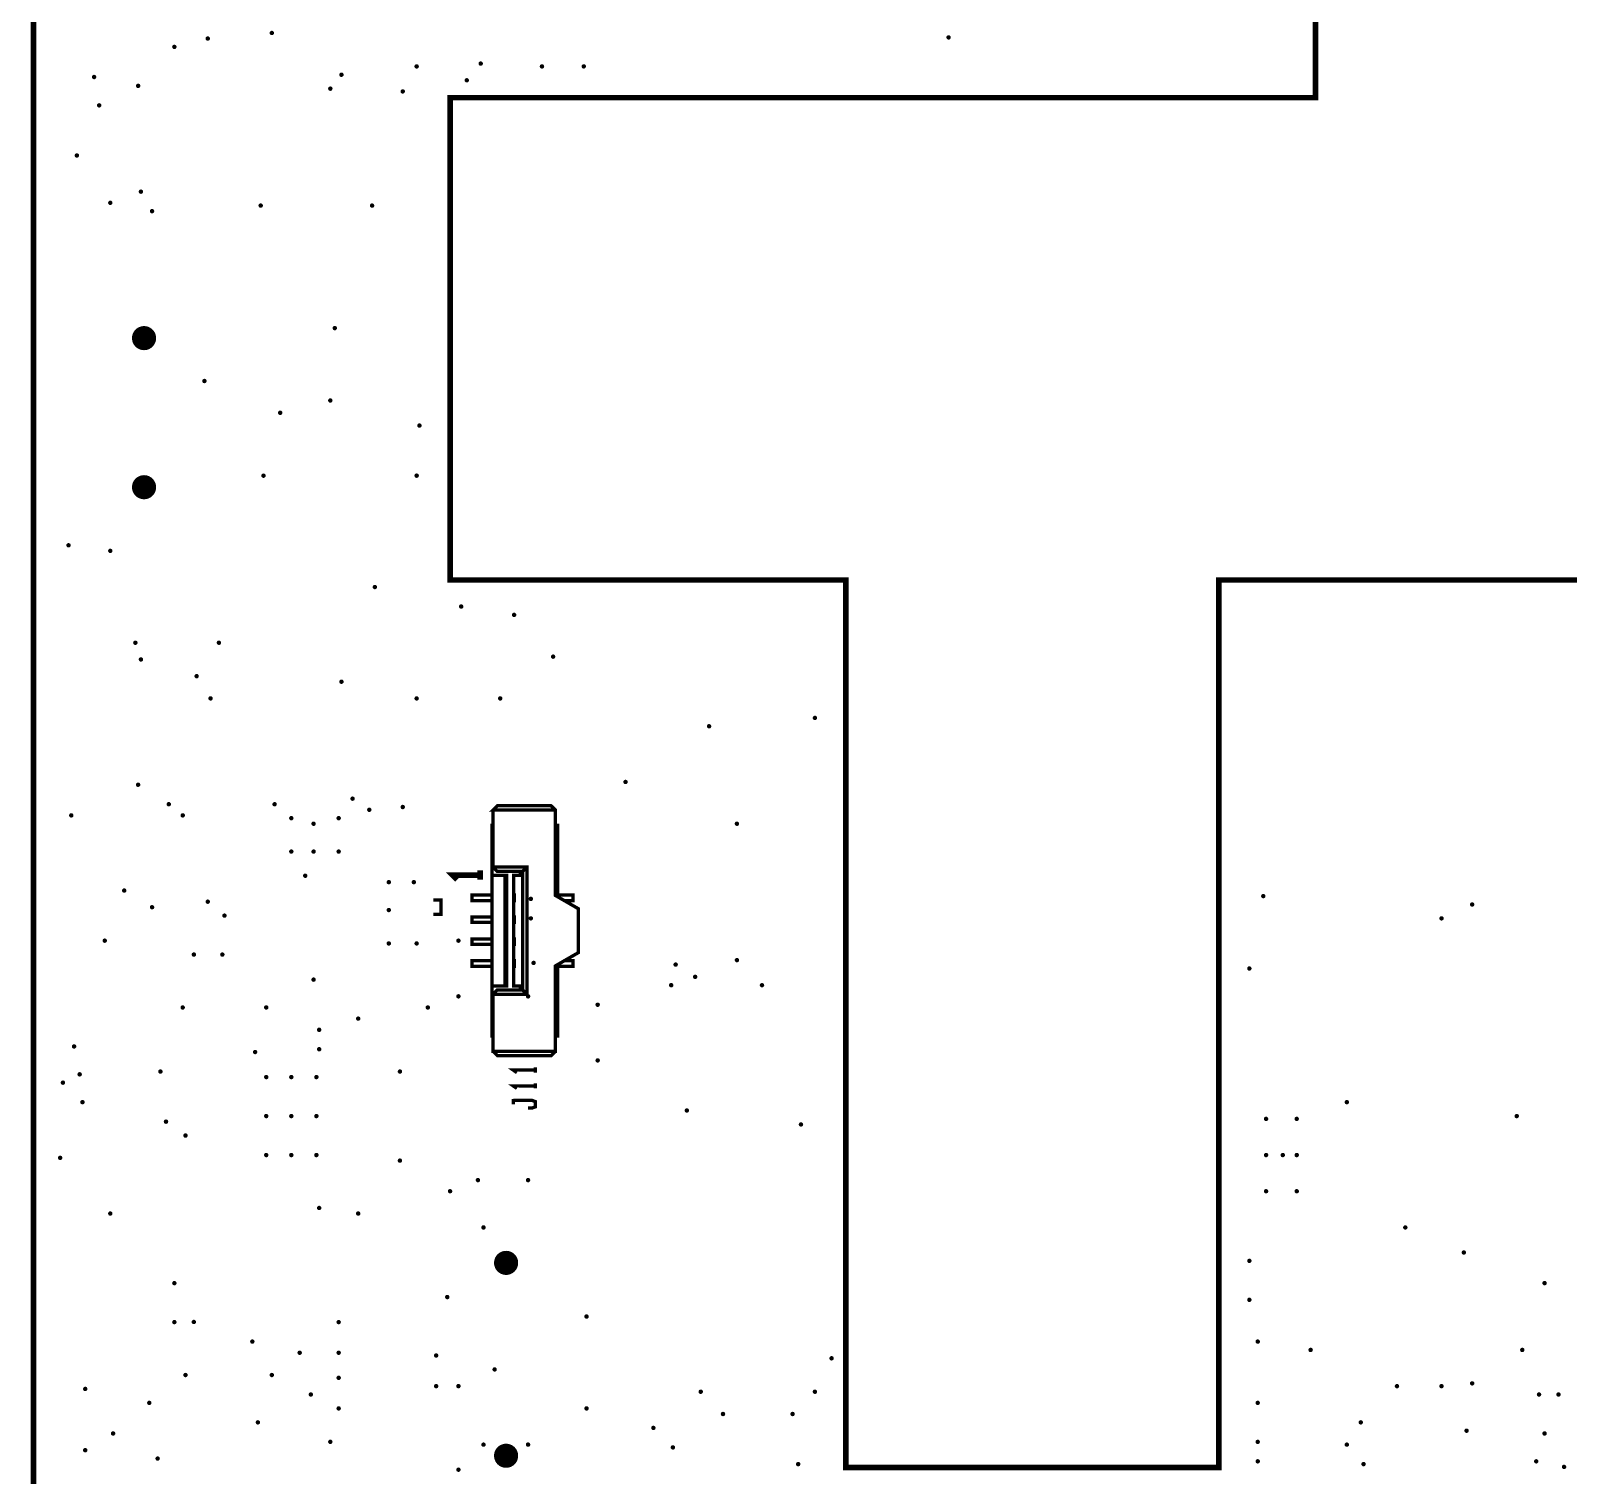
# Model space of a CAD drawing. Extents: x -3 to 440, y 331 to 583.
# Drawn here: x 299.7 to 369.8, y 390.9 to 456.8 of the extents above; entities that cross this region are included whole.
import ezdxf

# ---------------------------------------------------------------- set-up
doc = ezdxf.new("R2010")
doc.units = 0
doc.header["$MEASUREMENT"] = 0
doc.layers.get('0').update_dxf_attribs({"linetype": 'CONTINUOUS'})
for name, color, linetype in [('22-303-0_ASB', 7, 'CONTINUOUS'), ('22-303-0_DRL', 1, 'CONTINUOUS'), ('THRUHOLE_NPT', 7, 'CONTINUOUS'), ('THRUHOLE_TAP', 1, 'CONTINUOUS')]:
    doc.layers.add(name, color=color, linetype=linetype)

# ---------------------------------------------------------------- blocks, each defined once
blk = doc.blocks.new('ROUND_28')
at = {"const_width": 0.54991}
blk.add_lwpolyline([(-0.274954, 0, 1), (0.274954, 0, 1)], format="xyb", close=True, dxfattribs=at)
blk = doc.blocks.new('ROUND_115')
at = {"const_width": 0.10033}
blk.add_lwpolyline([(-0.050164, 0, 1), (0.050164, 0, 1)], format="xyb", close=True, dxfattribs=at)
blk = doc.blocks.new('ROUND_116')
at = {"const_width": 0.10033}
blk.add_lwpolyline([(-0.050164, 0, 1), (0.050164, 0, 1)], format="xyb", close=True, dxfattribs=at)
blk = doc.blocks.new('ROUND_117')
at = {"const_width": 0.10033}
blk.add_lwpolyline([(-0.050164, 0, 1), (0.050164, 0, 1)], format="xyb", close=True, dxfattribs=at)
blk = doc.blocks.new('ROUND_108')
at = {"const_width": 0.10033}
blk.add_lwpolyline([(-0.050164, 0, 1), (0.050164, 0, 1)], format="xyb", close=True, dxfattribs=at)

msp = doc.modelspace()

# ---------------------------------------------------------------- linework, layer by layer
at = {"layer": '22-303-0_ASB'}
for points, const_width in [([(319.334, 582.606), (319.334, 572.606), (314.333, 572.606), (314.333, 582.606), (299.835, 582.606), (299.835, 342.606), (439.834, 342.606), (439.834, 582.606), (319.334, 582.606)], 0.254), ([(320.785, 421.224), (320.785, 418.623), (320.985, 418.423), (322.133, 418.423), (322.133, 413.023), (320.985, 413.023), (320.785, 412.824), (320.785, 410.223), (323.634, 410.223), (323.634, 414.117), (324.683, 414.724), (324.683, 416.723), (323.634, 417.33), (323.634, 421.224), (323.434, 421.422), (320.985, 421.422), (320.785, 421.224), (323.634, 421.224)], 0.152), ([(320.785, 420.523), (320.734, 420.523), (320.734, 419.743), (320.734, 419.223), (320.785, 419.223)], 0.152), ([(323.634, 420.523), (323.734, 420.523), (323.734, 419.743)], 0.152), ([(320.785, 419.743), (320.734, 419.743)], 0.152), ([(320.734, 418.252), (320.734, 419.223)], 0.152), ([(323.634, 419.743), (323.734, 419.743), (323.734, 419.223), (323.734, 417.272)], 0.152), ([(323.634, 419.223), (323.734, 419.223)], 0.152), ([(320.205, 418.473), (320.205, 418.049)], 0.254), ([(320.785, 412.824), (322.334, 412.824), (322.334, 418.623), (320.785, 418.623)], 0.152), ([(322.334, 418.623), (322.133, 418.423)], 0.152), ([(320.205, 418.26), (318.935, 418.26), (319.146, 418.049)], 0.254), ([(321.333, 413.193), (321.409, 413.193), (321.409, 418.252), (321.333, 418.252), (321.333, 413.193), (320.734, 413.193), (320.734, 412.222), (320.785, 412.222)], 0.152), ([(321.333, 418.252), (320.734, 418.252), (320.734, 413.193)], 0.152), ([(322.034, 413.023), (322.034, 413.193), (321.735, 413.193), (321.735, 418.252), (322.034, 418.252), (322.034, 418.423)], 0.152), ([(318.064, 417.117), (318.415, 417.117), (318.415, 416.467), (318.064, 416.467)], 0.152), ([(320.734, 417.099), (319.835, 417.099), (319.835, 417.348), (320.734, 417.348)], 0.152), ([(321.735, 417.099), (321.765, 417.099), (321.765, 417.348), (321.735, 417.348)], 0.152), ([(323.734, 417.348), (324.435, 417.348), (324.435, 417.099), (324.033, 417.099)], 0.152), ([(320.734, 416.098), (319.835, 416.098), (319.835, 416.347), (320.734, 416.347)], 0.152), ([(321.735, 416.098), (321.765, 416.098), (321.765, 416.347), (321.735, 416.347)], 0.152), ([(320.734, 415.098), (319.835, 415.098), (319.835, 415.349), (320.734, 415.349)], 0.152), ([(321.735, 415.098), (321.765, 415.098), (321.765, 415.349), (321.735, 415.349)], 0.152), ([(320.734, 414.099), (319.835, 414.099), (319.835, 414.348), (320.734, 414.348)], 0.152), ([(321.735, 414.099), (321.765, 414.099), (321.765, 414.348), (321.735, 414.348)], 0.152), ([(323.734, 414.099), (324.435, 414.099), (324.435, 414.348), (324.033, 414.348)], 0.152), ([(323.634, 410.924), (323.734, 410.924), (323.734, 411.704), (323.734, 412.222), (323.734, 414.176)], 0.152), ([(322.133, 413.023), (322.334, 412.824)], 0.152), ([(320.785, 411.704), (320.734, 411.704), (320.734, 412.222)], 0.152), ([(323.734, 412.222), (323.634, 412.222)], 0.152), ([(320.785, 410.924), (320.734, 410.924), (320.734, 411.704)], 0.152), ([(323.634, 411.704), (323.734, 411.704)], 0.152), ([(323.634, 410.223), (323.434, 410.023), (320.985, 410.023), (320.785, 410.223)], 0.152), ([(322.723, 409.484), (322.723, 409.248)], 0.152), ([(322.723, 409.367), (321.707, 409.367), (321.877, 409.248)], 0.152), ([(322.723, 408.765), (322.723, 408.529)], 0.152), ([(322.723, 408.646), (321.707, 408.646), (321.877, 408.529)], 0.152), ([(321.707, 408.047), (321.707, 407.808)], 0.152), ([(322.385, 407.63), (322.555, 407.63), (322.723, 407.691), (322.723, 407.927), (322.555, 407.986), (321.707, 407.986)], 0.152)]:
    msp.add_lwpolyline(points, dxfattribs=dict(at, const_width=const_width))
at = {"layer": '22-303-0_DRL', "const_width": 0.254}
for points in [[(319.334, 582.606), (319.334, 572.606), (314.333, 572.606), (314.333, 582.606), (299.835, 582.606), (299.835, 342.606), (439.834, 342.606), (439.834, 582.606), (319.334, 582.606)], [(336.881, 391.242), (353.881, 391.242), (353.881, 431.719), (420.835, 431.719), (420.835, 496.589), (416.835, 496.589), (416.835, 505.59), (425.085, 505.59), (425.085, 529.172), (420.835, 529.172), (420.835, 563.388), (318.834, 563.388), (318.834, 533.388), (323.97, 533.388), (323.97, 463.721), (347.698, 463.721), (347.698, 488.72), (358.295, 488.72), (358.295, 453.721), (318.834, 453.721), (318.834, 431.719), (336.881, 431.719), (336.881, 391.242)]]:
    msp.add_lwpolyline(points, dxfattribs=at)

# ---------------------------------------------------------------- block references
at = {"layer": '22-303-0_DRL', "xscale": -1}
for name, p in [('ROUND_117', (307.78, 456.416)), ('ROUND_117', (310.701, 456.67)), ('ROUND_117', (341.562, 456.467)), ('ROUND_117', (306.256, 456.035)), ('ROUND_117', (317.305, 455.146)), ('ROUND_117', (320.226, 455.273)), ('ROUND_117', (323.02, 455.146)), ('ROUND_117', (324.925, 455.146)), ('ROUND_117', (302.596, 454.661)), ('ROUND_117', (304.605, 454.257)), ('ROUND_117', (313.876, 454.765)), ('ROUND_116', (319.591, 454.511)), ('ROUND_117', (313.368, 454.13)), ('ROUND_117', (316.67, 454.003)), ('ROUND_117', (302.827, 453.368)), ('ROUND_117', (301.811, 451.082)), ('ROUND_117', (304.732, 449.431)), ('ROUND_117', (303.335, 448.923)), ('ROUND_117', (310.193, 448.796)), ('ROUND_117', (315.273, 448.796)), ('ROUND_117', (305.24, 448.542)), ('ROUND_28', (304.874, 442.751)), ('ROUND_117', (313.571, 443.208)), ('ROUND_117', (307.625, 440.795)), ('ROUND_117', (313.368, 439.906)), ('ROUND_117', (311.082, 439.347)), ('ROUND_117', (317.432, 438.763)), ('ROUND_28', (304.874, 435.951)), ('ROUND_117', (310.32, 436.477)), ('ROUND_117', (317.305, 436.477)), ('ROUND_117', (301.43, 433.302)), ('ROUND_117', (303.335, 433.048)), ('ROUND_117', (315.4, 431.397)), ('ROUND_117', (319.337, 430.508)), ('ROUND_116', (321.75, 430.127)), ('ROUND_117', (304.478, 428.857)), ('ROUND_117', (308.288, 428.857)), ('ROUND_117', (304.732, 428.095)), ('ROUND_117', (323.528, 428.222)), ('ROUND_117', (307.272, 427.333)), ('ROUND_117', (313.876, 427.079)), ('ROUND_117', (307.907, 426.317)), ('ROUND_117', (317.305, 426.317)), ('ROUND_117', (321.115, 426.317)), ('ROUND_117', (330.64, 425.047)), ('ROUND_117', (335.466, 425.428)), ('ROUND_117', (304.605, 422.38)), ('ROUND_117', (326.83, 422.507)), ('ROUND_117', (306.002, 421.491)), ('ROUND_117', (310.828, 421.491)), ('ROUND_117', (314.384, 421.745)), ('ROUND_117', (316.67, 421.364)), ('ROUND_117', (301.557, 420.983)), ('ROUND_117', (306.637, 420.983)), ('ROUND_115', (311.59, 420.856)), ('ROUND_117', (312.606, 420.602)), ('ROUND_115', (313.749, 420.856)), ('ROUND_117', (315.146, 421.237)), ('ROUND_117', (331.91, 420.602)), ('ROUND_115', (311.59, 419.332)), ('ROUND_115', (312.606, 419.332)), ('ROUND_115', (313.749, 419.332)), ('ROUND_117', (312.225, 418.23)), ('ROUND_115', (316.035, 417.935)), ('ROUND_115', (317.178, 417.935)), ('ROUND_117', (303.97, 417.554)), ('ROUND_117', (322.512, 417.173)), ('ROUND_117', (355.913, 417.3)), ('ROUND_117', (305.24, 416.792)), ('ROUND_117', (307.78, 417.046)), ('ROUND_117', (308.542, 416.411)), ('ROUND_115', (316.035, 416.665)), ('ROUND_117', (365.438, 416.919)), ('ROUND_117', (322.512, 416.284)), ('ROUND_117', (364.041, 416.284)), ('ROUND_117', (303.081, 415.268)), ('ROUND_115', (316.035, 415.141)), ('ROUND_117', (317.305, 415.141)), ('ROUND_117', (319.21, 415.268)), ('ROUND_117', (307.145, 414.633)), ('ROUND_117', (308.445, 414.633)), ('ROUND_116', (331.91, 414.379)), ('ROUND_117', (322.639, 414.252)), ('ROUND_117', (329.116, 414.176)), ('ROUND_117', (330.005, 413.617)), ('ROUND_117', (355.278, 413.998)), ('ROUND_117', (312.606, 413.49)), ('ROUND_117', (328.913, 413.236)), ('ROUND_117', (333.053, 413.236)), ('ROUND_117', (306.637, 412.22)), ('ROUND_117', (310.447, 412.22)), ('ROUND_117', (317.813, 412.22)), ('ROUND_117', (319.21, 412.728)), ('ROUND_117', (322.385, 412.728)), ('ROUND_117', (325.56, 412.347)), ('ROUND_117', (314.64, 411.712)), ('ROUND_117', (312.86, 411.204)), ('ROUND_117', (301.684, 410.442)), ('ROUND_116', (309.939, 410.188)), ('ROUND_116', (312.86, 410.315)), ('ROUND_117', (325.56, 409.807)), ('ROUND_117', (301.176, 408.791)), ('ROUND_117', (301.938, 409.172)), ('ROUND_117', (305.621, 409.299)), ('ROUND_115', (310.447, 409.045)), ('ROUND_115', (311.59, 409.045)), ('ROUND_115', (312.733, 409.045)), ('ROUND_117', (316.543, 409.299)), ('ROUND_117', (302.065, 407.902)), ('ROUND_115', (310.447, 407.267)), ('ROUND_115', (311.59, 407.267)), ('ROUND_115', (312.733, 407.267)), ('ROUND_116', (329.624, 407.521)), ('ROUND_117', (359.723, 407.902)), ('ROUND_117', (367.47, 407.267)), ('ROUND_116', (305.875, 407.013)), ('ROUND_117', (334.831, 406.886)), ('ROUND_115', (356.04, 407.14)), ('ROUND_115', (357.437, 407.14)), ('ROUND_116', (306.764, 406.378)), ('ROUND_117', (301.049, 405.362)), ('ROUND_115', (310.447, 405.489)), ('ROUND_115', (311.59, 405.489)), ('ROUND_115', (312.733, 405.489)), ('ROUND_117', (316.543, 405.235)), ('ROUND_115', (356.04, 405.489)), ('ROUND_117', (356.802, 405.489)), ('ROUND_115', (357.437, 405.489)), ('ROUND_116', (318.829, 403.838)), ('ROUND_116', (320.099, 404.346)), ('ROUND_116', (322.385, 404.346)), ('ROUND_115', (356.04, 403.838)), ('ROUND_115', (357.437, 403.838)), ('ROUND_117', (312.86, 403.076)), ('ROUND_117', (303.335, 402.822)), ('ROUND_117', (314.64, 402.822)), ('ROUND_116', (320.353, 402.187)), ('ROUND_117', (362.39, 402.187)), ('ROUND_28', (321.384, 400.571)), ('ROUND_117', (365.057, 401.044)), ('ROUND_117', (355.278, 400.663)), ('ROUND_116', (306.256, 399.647)), ('ROUND_117', (368.74, 399.647)), ('ROUND_117', (318.702, 399.012)), ('ROUND_117', (355.278, 398.885)), ('ROUND_116', (306.256, 397.869)), ('ROUND_117', (307.145, 397.876)), ('ROUND_116', (313.749, 397.869)), ('ROUND_116', (325.052, 398.123)), ('ROUND_117', (309.812, 396.98)), ('ROUND_117', (355.659, 396.98)), ('ROUND_117', (311.971, 396.472)), ('ROUND_117', (313.749, 396.472)), ('ROUND_117', (318.194, 396.345)), ('ROUND_116', (336.228, 396.218)), ('ROUND_117', (358.072, 396.599)), ('ROUND_117', (367.724, 396.599)), ('ROUND_116', (306.764, 395.456)), ('ROUND_117', (310.701, 395.456)), ('ROUND_116', (320.861, 395.71)), ('ROUND_117', (302.192, 394.821)), ('ROUND_117', (313.749, 395.329)), ('ROUND_116', (318.194, 394.948)), ('ROUND_117', (319.21, 394.948)), ('ROUND_117', (330.259, 394.694)), ('ROUND_116', (335.466, 394.694)), ('ROUND_117', (362.009, 394.948)), ('ROUND_117', (364.041, 394.948)), ('ROUND_117', (365.438, 395.075)), ('ROUND_117', (305.113, 394.186)), ('ROUND_116', (312.479, 394.567)), ('ROUND_117', (313.749, 393.932)), ('ROUND_116', (325.052, 393.932)), ('ROUND_116', (355.659, 394.186)), ('ROUND_117', (368.486, 394.567)), ('ROUND_117', (369.375, 394.567)), ('ROUND_117', (310.066, 393.297)), ('ROUND_117', (331.275, 393.678)), ('ROUND_117', (334.45, 393.678)), ('ROUND_117', (360.358, 393.297)), ('ROUND_117', (303.462, 392.789)), ('ROUND_117', (328.1, 393.043)), ('ROUND_117', (365.184, 392.916)), ('ROUND_117', (368.74, 392.789)), ('ROUND_117', (302.192, 392.027)), ('ROUND_117', (313.368, 392.408)), ('ROUND_117', (320.353, 392.281)), ('ROUND_28', (321.384, 391.773)), ('ROUND_117', (322.385, 392.281)), ('ROUND_117', (328.989, 392.154)), ('ROUND_117', (355.659, 392.408)), ('ROUND_117', (359.723, 392.281)), ('ROUND_117', (305.494, 391.646)), ('ROUND_117', (319.21, 391.138)), ('ROUND_117', (334.704, 391.392)), ('ROUND_117', (355.659, 391.519)), ('ROUND_117', (360.485, 391.392)), ('ROUND_116', (368.359, 391.519)), ('ROUND_117', (369.629, 391.265))]:
    msp.add_blockref(name, p, dxfattribs=at)
at = {"layer": 'THRUHOLE_NPT', "xscale": -1}
for p in [(304.874, 442.751), (304.874, 435.951), (321.384, 400.571), (321.384, 391.773)]:
    msp.add_blockref('ROUND_28', p, dxfattribs=at)
at = {"layer": 'THRUHOLE_TAP', "xscale": -1}
for p in [(307.78, 456.416), (310.701, 456.67), (341.562, 456.467), (306.256, 456.035), (317.305, 455.146), (320.226, 455.273), (323.02, 455.146), (324.925, 455.146), (302.596, 454.661), (304.605, 454.257), (313.876, 454.765), (319.591, 454.511), (313.368, 454.13), (316.67, 454.003), (302.827, 453.368), (301.811, 451.082), (304.732, 449.431), (303.335, 448.923), (310.193, 448.796), (315.273, 448.796), (305.24, 448.542), (313.571, 443.208), (307.625, 440.795), (313.368, 439.906), (311.082, 439.347), (317.432, 438.763), (310.32, 436.477), (317.305, 436.477), (301.43, 433.302), (303.335, 433.048), (315.4, 431.397), (319.337, 430.508), (321.75, 430.127), (304.478, 428.857), (308.288, 428.857), (304.732, 428.095), (323.528, 428.222), (307.272, 427.333), (313.876, 427.079), (307.907, 426.317), (317.305, 426.317), (321.115, 426.317), (330.64, 425.047), (335.466, 425.428), (304.605, 422.38), (326.83, 422.507), (306.002, 421.491), (310.828, 421.491), (314.384, 421.745), (316.67, 421.364), (301.557, 420.983), (306.637, 420.983), (311.59, 420.856), (312.606, 420.602), (313.749, 420.856), (315.146, 421.237), (331.91, 420.602), (311.59, 419.332), (312.606, 419.332), (313.749, 419.332), (312.225, 418.23), (316.035, 417.935), (317.178, 417.935), (303.97, 417.554), (322.512, 417.173), (355.913, 417.3), (305.24, 416.792), (307.78, 417.046), (308.542, 416.411), (316.035, 416.665), (365.438, 416.919), (322.512, 416.284), (364.041, 416.284), (303.081, 415.268), (316.035, 415.141), (317.305, 415.141), (319.21, 415.268), (307.145, 414.633), (308.445, 414.633), (331.91, 414.379), (322.639, 414.252), (329.116, 414.176), (330.005, 413.617), (355.278, 413.998), (312.606, 413.49), (328.913, 413.236), (333.053, 413.236), (306.637, 412.22), (310.447, 412.22), (317.813, 412.22), (319.21, 412.728), (322.385, 412.728), (325.56, 412.347), (314.64, 411.712), (312.86, 411.204), (301.684, 410.442), (309.939, 410.188), (312.86, 410.315), (325.56, 409.807), (301.176, 408.791), (301.938, 409.172), (305.621, 409.299), (310.447, 409.045), (311.59, 409.045), (312.733, 409.045), (316.543, 409.299), (302.065, 407.902), (310.447, 407.267), (311.59, 407.267), (312.733, 407.267), (329.624, 407.521), (359.723, 407.902), (367.47, 407.267), (305.875, 407.013), (334.831, 406.886), (356.04, 407.14), (357.437, 407.14), (306.764, 406.378), (301.049, 405.362), (310.447, 405.489), (311.59, 405.489), (312.733, 405.489), (316.543, 405.235), (356.04, 405.489), (356.802, 405.489), (357.437, 405.489), (318.829, 403.838), (320.099, 404.346), (322.385, 404.346), (356.04, 403.838), (357.437, 403.838), (312.86, 403.076), (303.335, 402.822), (314.64, 402.822), (320.353, 402.187), (362.39, 402.187), (365.057, 401.044), (355.278, 400.663), (306.256, 399.647), (368.74, 399.647), (318.702, 399.012), (355.278, 398.885), (306.256, 397.869), (307.145, 397.876), (313.749, 397.869), (325.052, 398.123), (309.812, 396.98), (355.659, 396.98), (311.971, 396.472), (313.749, 396.472), (318.194, 396.345), (336.228, 396.218), (358.072, 396.599), (367.724, 396.599), (306.764, 395.456), (310.701, 395.456), (320.861, 395.71), (302.192, 394.821), (313.749, 395.329), (318.194, 394.948), (319.21, 394.948), (330.259, 394.694), (335.466, 394.694), (362.009, 394.948), (364.041, 394.948), (365.438, 395.075), (305.113, 394.186), (312.479, 394.567), (313.749, 393.932), (325.052, 393.932), (355.659, 394.186), (368.486, 394.567), (369.375, 394.567), (310.066, 393.297), (331.275, 393.678), (334.45, 393.678), (360.358, 393.297), (303.462, 392.789), (328.1, 393.043), (365.184, 392.916), (368.74, 392.789), (302.192, 392.027), (313.368, 392.408), (320.353, 392.281), (322.385, 392.281), (328.989, 392.154), (355.659, 392.408), (359.723, 392.281), (305.494, 391.646), (319.21, 391.138), (334.704, 391.392), (355.659, 391.519), (360.485, 391.392), (368.359, 391.519), (369.629, 391.265)]:
    msp.add_blockref('ROUND_108', p, dxfattribs=at)

doc.saveas('drawing.dxf')
